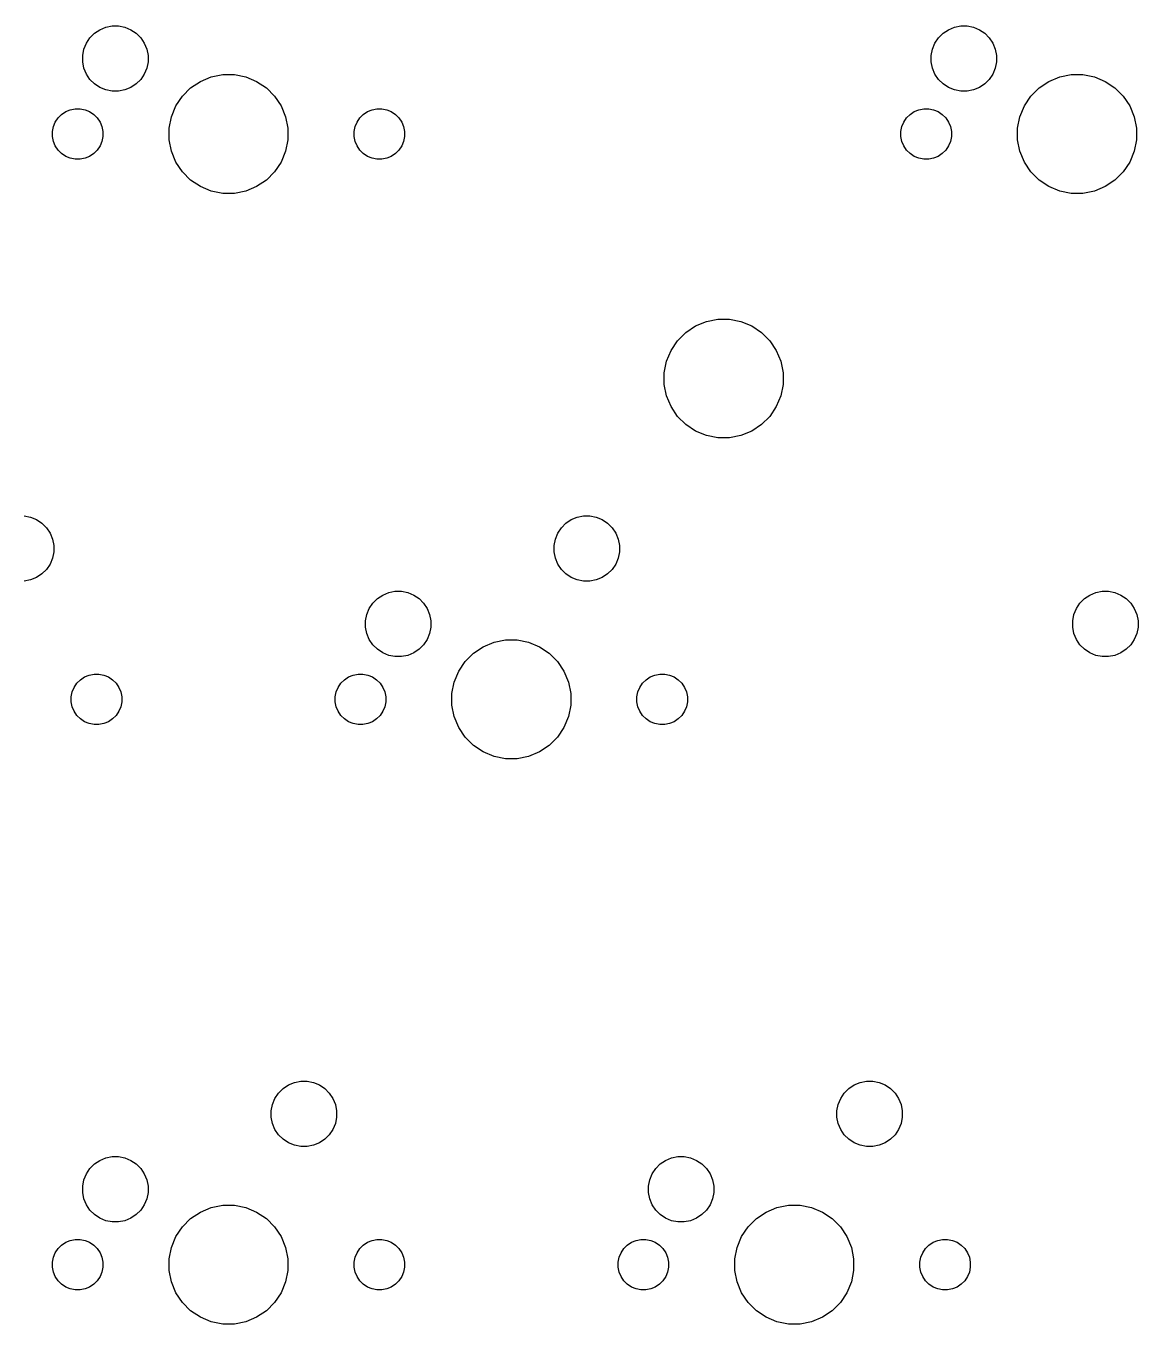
# Model space of a CAD drawing. Extents: x -0.4 to 11, y -4.1 to 0.4.
# Drawn here: x 7.794 to 9.268, y -3.453 to -1.731 of the extents above; entities that cross this region are included whole.
import ezdxf

# ---------------------------------------------------------------- set-up
doc = ezdxf.new("R2010")
doc.units = 0
doc.header["$MEASUREMENT"] = 0
doc.layers.add('BLACK', color=7, linetype='CONTINUOUS')

msp = doc.modelspace()

# ---------------------------------------------------------------- linework, layer by layer
at = {"layer": 'BLACK', "linetype": 'CONTINUOUS'}
for p, q in [((7.88483, -1.74105), (7.89193, -1.73631)), ((7.89193, -1.73631), (7.89981, -1.73304)), ((7.89981, -1.73304), (7.90818, -1.73138)), ((7.90818, -1.73138), (7.91671, -1.73138)), ((7.91671, -1.73138), (7.92507, -1.73304)), ((7.92507, -1.73304), (7.93295, -1.73631)), ((7.93295, -1.73631), (7.94005, -1.74105)), ((9.00979, -1.74105), (9.01689, -1.73631)), ((9.01689, -1.73631), (9.02477, -1.73304)), ((9.02477, -1.73304), (9.03314, -1.73138)), ((9.03314, -1.73138), (9.04167, -1.73138)), ((9.04167, -1.73138), (9.05003, -1.73304)), ((9.05003, -1.73304), (9.05792, -1.73631)), ((9.05792, -1.73631), (9.06501, -1.74105)), ((7.8708, -1.76205), (7.87406, -1.75417)), ((7.87406, -1.75417), (7.8788, -1.74708)), ((7.8788, -1.74708), (7.88483, -1.74105)), ((7.94005, -1.74105), (7.94608, -1.74708)), ((7.94608, -1.74708), (7.95082, -1.75417)), ((7.95082, -1.75417), (7.95408, -1.76205)), ((8.99576, -1.76205), (8.99902, -1.75417)), ((8.99902, -1.75417), (9.00376, -1.74708)), ((9.00376, -1.74708), (9.00979, -1.74105)), ((9.06501, -1.74105), (9.07104, -1.74708)), ((9.07104, -1.74708), (9.07578, -1.75417)), ((9.07578, -1.75417), (9.07904, -1.76205)), ((7.86913, -1.77042), (7.8708, -1.76205)), ((7.86913, -1.77895), (7.86913, -1.77042)), ((7.95408, -1.76205), (7.95575, -1.77042)), ((7.95575, -1.77042), (7.95575, -1.77895)), ((8.99409, -1.77042), (8.99576, -1.76205)), ((8.99409, -1.77895), (8.99409, -1.77042)), ((9.07904, -1.76205), (9.08071, -1.77042)), ((9.08071, -1.77042), (9.08071, -1.77895)), ((7.8708, -1.78732), (7.86913, -1.77895)), ((7.87406, -1.7952), (7.8708, -1.78732)), ((7.95408, -1.78732), (7.95082, -1.7952)), ((7.95575, -1.77895), (7.95408, -1.78732)), ((8.99576, -1.78732), (8.99409, -1.77895)), ((8.99902, -1.7952), (8.99576, -1.78732)), ((9.07904, -1.78732), (9.07578, -1.7952)), ((9.08071, -1.77895), (9.07904, -1.78732)), ((7.8788, -1.80229), (7.87406, -1.7952)), ((7.88483, -1.80832), (7.8788, -1.80229)), ((7.94608, -1.80229), (7.94005, -1.80832)), ((7.95082, -1.7952), (7.94608, -1.80229)), ((8.01225, -1.81352), (8.02514, -1.80491)), ((8.02514, -1.80491), (8.03947, -1.79897)), ((8.03947, -1.79897), (8.05469, -1.79594)), ((8.05469, -1.79594), (8.0702, -1.79594)), ((8.0702, -1.79594), (8.08541, -1.79897)), ((8.08541, -1.79897), (8.09974, -1.80491)), ((8.09974, -1.80491), (8.11263, -1.81352)), ((9.00376, -1.80229), (8.99902, -1.7952)), ((9.00979, -1.80832), (9.00376, -1.80229)), ((9.07104, -1.80229), (9.06501, -1.80832)), ((9.07578, -1.7952), (9.07104, -1.80229)), ((9.13721, -1.81352), (9.1501, -1.80491)), ((9.1501, -1.80491), (9.16443, -1.79897)), ((9.16443, -1.79897), (9.17965, -1.79594)), ((9.17965, -1.79594), (9.19516, -1.79594)), ((9.19516, -1.79594), (9.21037, -1.79897)), ((9.21037, -1.79897), (9.2247, -1.80491)), ((9.2247, -1.80491), (9.2376, -1.81352)), ((7.89193, -1.81306), (7.88483, -1.80832)), ((7.89981, -1.81633), (7.89193, -1.81306)), ((7.90818, -1.81799), (7.89981, -1.81633)), ((7.91671, -1.81799), (7.90818, -1.81799)), ((7.92507, -1.81633), (7.91671, -1.81799)), ((7.93295, -1.81306), (7.92507, -1.81633)), ((7.94005, -1.80832), (7.93295, -1.81306)), ((7.99266, -1.83739), (8.00128, -1.82449)), ((8.00128, -1.82449), (8.01225, -1.81352)), ((8.11263, -1.81352), (8.1236, -1.82449)), ((8.1236, -1.82449), (8.13222, -1.83739)), ((9.01689, -1.81306), (9.00979, -1.80832)), ((9.02477, -1.81633), (9.01689, -1.81306)), ((9.03314, -1.81799), (9.02477, -1.81633)), ((9.04167, -1.81799), (9.03314, -1.81799)), ((9.05003, -1.81633), (9.04167, -1.81799)), ((9.05792, -1.81306), (9.05003, -1.81633)), ((9.06501, -1.80832), (9.05792, -1.81306)), ((9.11762, -1.83739), (9.12624, -1.82449)), ((9.12624, -1.82449), (9.13721, -1.81352)), ((9.2376, -1.81352), (9.24856, -1.82449)), ((9.24856, -1.82449), (9.25718, -1.83739)), ((7.84659, -1.84503), (7.85268, -1.84251)), ((7.85268, -1.84251), (7.85914, -1.84122)), ((7.85914, -1.84122), (7.86574, -1.84122)), ((7.86574, -1.84122), (7.8722, -1.84251)), ((7.8722, -1.84251), (7.87829, -1.84503)), ((7.98673, -1.85172), (7.99266, -1.83739)), ((8.13222, -1.83739), (8.13816, -1.85172)), ((8.24659, -1.84503), (8.25268, -1.84251)), ((8.25268, -1.84251), (8.25914, -1.84122)), ((8.25914, -1.84122), (8.26574, -1.84122)), ((8.26574, -1.84122), (8.2722, -1.84251)), ((8.2722, -1.84251), (8.27829, -1.84503)), ((8.97155, -1.84503), (8.97764, -1.84251)), ((8.97764, -1.84251), (8.98411, -1.84122)), ((8.98411, -1.84122), (8.9907, -1.84122)), ((8.9907, -1.84122), (8.99716, -1.84251)), ((8.99716, -1.84251), (9.00325, -1.84503)), ((9.11169, -1.85172), (9.11762, -1.83739)), ((9.25718, -1.83739), (9.26312, -1.85172)), ((7.83026, -1.86492), (7.83279, -1.85883)), ((7.83279, -1.85883), (7.83645, -1.85335)), ((7.83645, -1.85335), (7.84111, -1.84869)), ((7.84111, -1.84869), (7.84659, -1.84503)), ((7.87829, -1.84503), (7.88377, -1.84869)), ((7.88377, -1.84869), (7.88843, -1.85335)), ((7.88843, -1.85335), (7.8921, -1.85883)), ((7.8921, -1.85883), (7.89462, -1.86492)), ((7.9837, -1.86693), (7.98673, -1.85172)), ((8.13816, -1.85172), (8.14118, -1.86693)), ((8.23026, -1.86492), (8.23279, -1.85883)), ((8.23279, -1.85883), (8.23645, -1.85335)), ((8.23645, -1.85335), (8.24111, -1.84869)), ((8.24111, -1.84869), (8.24659, -1.84503)), ((8.27829, -1.84503), (8.28377, -1.84869)), ((8.28377, -1.84869), (8.28843, -1.85335)), ((8.28843, -1.85335), (8.2921, -1.85883)), ((8.2921, -1.85883), (8.29462, -1.86492)), ((8.95522, -1.86492), (8.95775, -1.85883)), ((8.95775, -1.85883), (8.96141, -1.85335)), ((8.96141, -1.85335), (8.96607, -1.84869)), ((8.96607, -1.84869), (8.97155, -1.84503)), ((9.00325, -1.84503), (9.00873, -1.84869)), ((9.00873, -1.84869), (9.0134, -1.85335)), ((9.0134, -1.85335), (9.01706, -1.85883)), ((9.01706, -1.85883), (9.01958, -1.86492)), ((9.10866, -1.86693), (9.11169, -1.85172)), ((9.26312, -1.85172), (9.26614, -1.86693)), ((7.82898, -1.87139), (7.83026, -1.86492)), ((7.82898, -1.87798), (7.82898, -1.87139)), ((7.89462, -1.86492), (7.89591, -1.87139)), ((7.89591, -1.87139), (7.89591, -1.87798)), ((7.9837, -1.88244), (7.9837, -1.86693)), ((8.14118, -1.86693), (8.14118, -1.88244)), ((8.22898, -1.87139), (8.23026, -1.86492)), ((8.22898, -1.87798), (8.22898, -1.87139)), ((8.29462, -1.86492), (8.29591, -1.87139)), ((8.29591, -1.87139), (8.29591, -1.87798)), ((8.95394, -1.87139), (8.95522, -1.86492)), ((8.95394, -1.87798), (8.95394, -1.87139)), ((9.01958, -1.86492), (9.02087, -1.87139)), ((9.02087, -1.87139), (9.02087, -1.87798)), ((9.10866, -1.88244), (9.10866, -1.86693)), ((9.26614, -1.86693), (9.26614, -1.88244)), ((7.83026, -1.88445), (7.82898, -1.87798)), ((7.83279, -1.89054), (7.83026, -1.88445)), ((7.83645, -1.89602), (7.83279, -1.89054)), ((7.8921, -1.89054), (7.88843, -1.89602)), ((7.89462, -1.88445), (7.8921, -1.89054)), ((7.89591, -1.87798), (7.89462, -1.88445)), ((7.98673, -1.89765), (7.9837, -1.88244)), ((8.14118, -1.88244), (8.13816, -1.89765)), ((8.23026, -1.88445), (8.22898, -1.87798)), ((8.23279, -1.89054), (8.23026, -1.88445)), ((8.23645, -1.89602), (8.23279, -1.89054)), ((8.2921, -1.89054), (8.28843, -1.89602)), ((8.29462, -1.88445), (8.2921, -1.89054)), ((8.29591, -1.87798), (8.29462, -1.88445)), ((8.95522, -1.88445), (8.95394, -1.87798)), ((8.95775, -1.89054), (8.95522, -1.88445)), ((8.96141, -1.89602), (8.95775, -1.89054)), ((9.01706, -1.89054), (9.0134, -1.89602)), ((9.01958, -1.88445), (9.01706, -1.89054)), ((9.02087, -1.87798), (9.01958, -1.88445)), ((9.11169, -1.89765), (9.10866, -1.88244)), ((9.26614, -1.88244), (9.26312, -1.89765)), ((7.84111, -1.90068), (7.83645, -1.89602)), ((7.84659, -1.90434), (7.84111, -1.90068)), ((7.85268, -1.90686), (7.84659, -1.90434)), ((7.85914, -1.90815), (7.85268, -1.90686)), ((7.86574, -1.90815), (7.85914, -1.90815)), ((7.8722, -1.90686), (7.86574, -1.90815)), ((7.87829, -1.90434), (7.8722, -1.90686)), ((7.88377, -1.90068), (7.87829, -1.90434)), ((7.88843, -1.89602), (7.88377, -1.90068)), ((7.99266, -1.91198), (7.98673, -1.89765)), ((8.13816, -1.89765), (8.13222, -1.91198)), ((8.24111, -1.90068), (8.23645, -1.89602)), ((8.24659, -1.90434), (8.24111, -1.90068)), ((8.25268, -1.90686), (8.24659, -1.90434)), ((8.25914, -1.90815), (8.25268, -1.90686)), ((8.26574, -1.90815), (8.25914, -1.90815)), ((8.2722, -1.90686), (8.26574, -1.90815)), ((8.27829, -1.90434), (8.2722, -1.90686)), ((8.28377, -1.90068), (8.27829, -1.90434)), ((8.28843, -1.89602), (8.28377, -1.90068)), ((8.96607, -1.90068), (8.96141, -1.89602)), ((8.97155, -1.90434), (8.96607, -1.90068)), ((8.97764, -1.90686), (8.97155, -1.90434)), ((8.98411, -1.90815), (8.97764, -1.90686)), ((8.9907, -1.90815), (8.98411, -1.90815)), ((8.99716, -1.90686), (8.9907, -1.90815)), ((9.00325, -1.90434), (8.99716, -1.90686)), ((9.00873, -1.90068), (9.00325, -1.90434)), ((9.0134, -1.89602), (9.00873, -1.90068)), ((9.11762, -1.91198), (9.11169, -1.89765)), ((9.26312, -1.89765), (9.25718, -1.91198)), ((8.00128, -1.92488), (7.99266, -1.91198)), ((8.01225, -1.93585), (8.00128, -1.92488)), ((8.1236, -1.92488), (8.11263, -1.93585)), ((8.13222, -1.91198), (8.1236, -1.92488)), ((9.12624, -1.92488), (9.11762, -1.91198)), ((9.13721, -1.93585), (9.12624, -1.92488)), ((9.24856, -1.92488), (9.2376, -1.93585)), ((9.25718, -1.91198), (9.24856, -1.92488)), ((8.02514, -1.94446), (8.01225, -1.93585)), ((8.03947, -1.9504), (8.02514, -1.94446)), ((8.09974, -1.94446), (8.08541, -1.9504)), ((8.11263, -1.93585), (8.09974, -1.94446)), ((9.1501, -1.94446), (9.13721, -1.93585)), ((9.16443, -1.9504), (9.1501, -1.94446)), ((9.2247, -1.94446), (9.21037, -1.9504)), ((9.2376, -1.93585), (9.2247, -1.94446)), ((8.05469, -1.95343), (8.03947, -1.9504)), ((8.0702, -1.95343), (8.05469, -1.95343)), ((8.08541, -1.9504), (8.0702, -1.95343)), ((9.17965, -1.95343), (9.16443, -1.9504)), ((9.19516, -1.95343), (9.17965, -1.95343)), ((9.21037, -1.9504), (9.19516, -1.95343)), ((8.6687, -2.13793), (8.6816, -2.12932)), ((8.6816, -2.12932), (8.69593, -2.12338)), ((8.69593, -2.12338), (8.71114, -2.12035)), ((8.71114, -2.12035), (8.72665, -2.12035)), ((8.72665, -2.12035), (8.74187, -2.12338)), ((8.74187, -2.12338), (8.7562, -2.12932)), ((8.7562, -2.12932), (8.76909, -2.13793)), ((8.64912, -2.1618), (8.65774, -2.1489)), ((8.65774, -2.1489), (8.6687, -2.13793)), ((8.76909, -2.13793), (8.78006, -2.1489)), ((8.78006, -2.1489), (8.78868, -2.1618)), ((8.64318, -2.17613), (8.64912, -2.1618)), ((8.78868, -2.1618), (8.79461, -2.17613)), ((8.64016, -2.19134), (8.64318, -2.17613)), ((8.79461, -2.17613), (8.79764, -2.19134)), ((8.64016, -2.20685), (8.64016, -2.19134)), ((8.79764, -2.19134), (8.79764, -2.20685)), ((8.64318, -2.22206), (8.64016, -2.20685)), ((8.79764, -2.20685), (8.79461, -2.22206)), ((8.64912, -2.23639), (8.64318, -2.22206)), ((8.65774, -2.24929), (8.64912, -2.23639)), ((8.78868, -2.23639), (8.78006, -2.24929)), ((8.79461, -2.22206), (8.78868, -2.23639)), ((8.6687, -2.26026), (8.65774, -2.24929)), ((8.78006, -2.24929), (8.76909, -2.26026)), ((8.6816, -2.26887), (8.6687, -2.26026)), ((8.69593, -2.27481), (8.6816, -2.26887)), ((8.7562, -2.26887), (8.74187, -2.27481)), ((8.76909, -2.26026), (8.7562, -2.26887)), ((8.71114, -2.27783), (8.69593, -2.27481)), ((8.72665, -2.27783), (8.71114, -2.27783)), ((8.74187, -2.27481), (8.72665, -2.27783)), ((7.79167, -2.38138), (7.80003, -2.38304)), ((7.80003, -2.38304), (7.80792, -2.38631)), ((7.80792, -2.38631), (7.81501, -2.39105)), ((7.81501, -2.39105), (7.82104, -2.39708)), ((8.50376, -2.39708), (8.50979, -2.39105)), ((8.50979, -2.39105), (8.51689, -2.38631)), ((8.51689, -2.38631), (8.52477, -2.38304)), ((8.52477, -2.38304), (8.53314, -2.38138)), ((8.53314, -2.38138), (8.54167, -2.38138)), ((8.54167, -2.38138), (8.55003, -2.38304)), ((8.55003, -2.38304), (8.55792, -2.38631)), ((8.55792, -2.38631), (8.56501, -2.39105)), ((8.56501, -2.39105), (8.57104, -2.39708)), ((7.82104, -2.39708), (7.82578, -2.40417)), ((7.82578, -2.40417), (7.82904, -2.41205)), ((8.49576, -2.41205), (8.49902, -2.40417)), ((8.49902, -2.40417), (8.50376, -2.39708)), ((8.57104, -2.39708), (8.57578, -2.40417)), ((8.57578, -2.40417), (8.57904, -2.41205)), ((7.82904, -2.41205), (7.83071, -2.42042)), ((7.83071, -2.42042), (7.83071, -2.42895)), ((8.49409, -2.42042), (8.49576, -2.41205)), ((8.49409, -2.42895), (8.49409, -2.42042)), ((8.57904, -2.41205), (8.58071, -2.42042)), ((8.58071, -2.42042), (8.58071, -2.42895)), ((7.82578, -2.4452), (7.82104, -2.45229)), ((7.82904, -2.43732), (7.82578, -2.4452)), ((7.83071, -2.42895), (7.82904, -2.43732)), ((8.49576, -2.43732), (8.49409, -2.42895)), ((8.49902, -2.4452), (8.49576, -2.43732)), ((8.50376, -2.45229), (8.49902, -2.4452)), ((8.57578, -2.4452), (8.57104, -2.45229)), ((8.57904, -2.43732), (8.57578, -2.4452)), ((8.58071, -2.42895), (8.57904, -2.43732)), ((7.81501, -2.45832), (7.80792, -2.46306)), ((7.82104, -2.45229), (7.81501, -2.45832)), ((8.50979, -2.45832), (8.50376, -2.45229)), ((8.51689, -2.46306), (8.50979, -2.45832)), ((8.56501, -2.45832), (8.55792, -2.46306)), ((8.57104, -2.45229), (8.56501, -2.45832)), ((7.80003, -2.46633), (7.79167, -2.46799)), ((7.80792, -2.46306), (7.80003, -2.46633)), ((8.52477, -2.46633), (8.51689, -2.46306)), ((8.53314, -2.46799), (8.52477, -2.46633)), ((8.54167, -2.46799), (8.53314, -2.46799)), ((8.55003, -2.46633), (8.54167, -2.46799)), ((8.55792, -2.46306), (8.55003, -2.46633)), ((8.25376, -2.49708), (8.25979, -2.49105)), ((8.25979, -2.49105), (8.26689, -2.48631)), ((8.26689, -2.48631), (8.27477, -2.48304)), ((8.27477, -2.48304), (8.28314, -2.48138)), ((8.28314, -2.48138), (8.29167, -2.48138)), ((8.29167, -2.48138), (8.30003, -2.48304)), ((8.30003, -2.48304), (8.30792, -2.48631)), ((8.30792, -2.48631), (8.31501, -2.49105)), ((8.31501, -2.49105), (8.32104, -2.49708)), ((9.19128, -2.49708), (9.19731, -2.49105)), ((9.19731, -2.49105), (9.20441, -2.48631)), ((9.20441, -2.48631), (9.21229, -2.48304)), ((9.21229, -2.48304), (9.22066, -2.48138)), ((9.22066, -2.48138), (9.22919, -2.48138)), ((9.22919, -2.48138), (9.23755, -2.48304)), ((9.23755, -2.48304), (9.24543, -2.48631)), ((9.24543, -2.48631), (9.25253, -2.49105)), ((9.25253, -2.49105), (9.25856, -2.49708)), ((8.24409, -2.52042), (8.24576, -2.51205)), ((8.24576, -2.51205), (8.24902, -2.50417)), ((8.24902, -2.50417), (8.25376, -2.49708)), ((8.32104, -2.49708), (8.32578, -2.50417)), ((8.32578, -2.50417), (8.32904, -2.51205)), ((8.32904, -2.51205), (8.33071, -2.52042)), ((9.18161, -2.52042), (9.18328, -2.51205)), ((9.18328, -2.51205), (9.18654, -2.50417)), ((9.18654, -2.50417), (9.19128, -2.49708)), ((9.25856, -2.49708), (9.2633, -2.50417)), ((9.2633, -2.50417), (9.26656, -2.51205)), ((9.26656, -2.51205), (9.26823, -2.52042)), ((8.24409, -2.52895), (8.24409, -2.52042)), ((8.24576, -2.53732), (8.24409, -2.52895)), ((8.33071, -2.52895), (8.32904, -2.53732)), ((8.33071, -2.52042), (8.33071, -2.52895)), ((9.18161, -2.52895), (9.18161, -2.52042)), ((9.18328, -2.53732), (9.18161, -2.52895)), ((9.26823, -2.52895), (9.26656, -2.53732)), ((9.26823, -2.52042), (9.26823, -2.52895)), ((8.24902, -2.5452), (8.24576, -2.53732)), ((8.25376, -2.55229), (8.24902, -2.5452)), ((8.32578, -2.5452), (8.32104, -2.55229)), ((8.32904, -2.53732), (8.32578, -2.5452)), ((8.41443, -2.54897), (8.42965, -2.54594)), ((8.42965, -2.54594), (8.44516, -2.54594)), ((8.44516, -2.54594), (8.46037, -2.54897)), ((9.18654, -2.5452), (9.18328, -2.53732)), ((9.19128, -2.55229), (9.18654, -2.5452)), ((9.2633, -2.5452), (9.25856, -2.55229)), ((9.26656, -2.53732), (9.2633, -2.5452)), ((8.25979, -2.55832), (8.25376, -2.55229)), ((8.26689, -2.56306), (8.25979, -2.55832)), ((8.27477, -2.56633), (8.26689, -2.56306)), ((8.30792, -2.56306), (8.30003, -2.56633)), ((8.31501, -2.55832), (8.30792, -2.56306)), ((8.32104, -2.55229), (8.31501, -2.55832)), ((8.37624, -2.57449), (8.38721, -2.56352)), ((8.38721, -2.56352), (8.4001, -2.55491)), ((8.4001, -2.55491), (8.41443, -2.54897)), ((8.46037, -2.54897), (8.4747, -2.55491)), ((8.4747, -2.55491), (8.4876, -2.56352)), ((8.4876, -2.56352), (8.49856, -2.57449)), ((9.19731, -2.55832), (9.19128, -2.55229)), ((9.20441, -2.56306), (9.19731, -2.55832)), ((9.21229, -2.56633), (9.20441, -2.56306)), ((9.24543, -2.56306), (9.23755, -2.56633)), ((9.25253, -2.55832), (9.24543, -2.56306)), ((9.25856, -2.55229), (9.25253, -2.55832)), ((8.28314, -2.56799), (8.27477, -2.56633)), ((8.29167, -2.56799), (8.28314, -2.56799)), ((8.30003, -2.56633), (8.29167, -2.56799)), ((8.36762, -2.58739), (8.37624, -2.57449)), ((8.49856, -2.57449), (8.50718, -2.58739)), ((9.22066, -2.56799), (9.21229, -2.56633)), ((9.22919, -2.56799), (9.22066, -2.56799)), ((9.23755, -2.56633), (9.22919, -2.56799)), ((7.86141, -2.60335), (7.86607, -2.59869)), ((7.86607, -2.59869), (7.87155, -2.59503)), ((7.87155, -2.59503), (7.87764, -2.59251)), ((7.87764, -2.59251), (7.88411, -2.59122)), ((7.88411, -2.59122), (7.8907, -2.59122)), ((7.8907, -2.59122), (7.89716, -2.59251)), ((7.89716, -2.59251), (7.90325, -2.59503)), ((7.90325, -2.59503), (7.90873, -2.59869)), ((7.90873, -2.59869), (7.9134, -2.60335)), ((8.21141, -2.60335), (8.21607, -2.59869)), ((8.21607, -2.59869), (8.22155, -2.59503)), ((8.22155, -2.59503), (8.22764, -2.59251)), ((8.22764, -2.59251), (8.23411, -2.59122)), ((8.23411, -2.59122), (8.2407, -2.59122)), ((8.2407, -2.59122), (8.24716, -2.59251)), ((8.24716, -2.59251), (8.25325, -2.59503)), ((8.25325, -2.59503), (8.25873, -2.59869)), ((8.25873, -2.59869), (8.2634, -2.60335)), ((8.36169, -2.60172), (8.36762, -2.58739)), ((8.50718, -2.58739), (8.51312, -2.60172)), ((8.61141, -2.60335), (8.61607, -2.59869)), ((8.61607, -2.59869), (8.62155, -2.59503)), ((8.62155, -2.59503), (8.62764, -2.59251)), ((8.62764, -2.59251), (8.63411, -2.59122)), ((8.63411, -2.59122), (8.6407, -2.59122)), ((8.6407, -2.59122), (8.64716, -2.59251)), ((8.64716, -2.59251), (8.65325, -2.59503)), ((8.65325, -2.59503), (8.65873, -2.59869)), ((8.65873, -2.59869), (8.6634, -2.60335)), ((7.85394, -2.62139), (7.85522, -2.61492)), ((7.85522, -2.61492), (7.85775, -2.60883)), ((7.85775, -2.60883), (7.86141, -2.60335)), ((7.9134, -2.60335), (7.91706, -2.60883)), ((7.91706, -2.60883), (7.91958, -2.61492)), ((7.91958, -2.61492), (7.92087, -2.62139)), ((8.20394, -2.62139), (8.20522, -2.61492)), ((8.20522, -2.61492), (8.20775, -2.60883)), ((8.20775, -2.60883), (8.21141, -2.60335)), ((8.2634, -2.60335), (8.26706, -2.60883)), ((8.26706, -2.60883), (8.26958, -2.61492)), ((8.26958, -2.61492), (8.27087, -2.62139)), ((8.35866, -2.61693), (8.36169, -2.60172)), ((8.35866, -2.63244), (8.35866, -2.61693)), ((8.51312, -2.60172), (8.51614, -2.61693)), ((8.51614, -2.61693), (8.51614, -2.63244)), ((8.60394, -2.62139), (8.60522, -2.61492)), ((8.60522, -2.61492), (8.60775, -2.60883)), ((8.60775, -2.60883), (8.61141, -2.60335)), ((8.6634, -2.60335), (8.66706, -2.60883)), ((8.66706, -2.60883), (8.66958, -2.61492)), ((8.66958, -2.61492), (8.67087, -2.62139)), ((7.85394, -2.62798), (7.85394, -2.62139)), ((7.85522, -2.63445), (7.85394, -2.62798)), ((7.85775, -2.64054), (7.85522, -2.63445)), ((7.91958, -2.63445), (7.91706, -2.64054)), ((7.92087, -2.62798), (7.91958, -2.63445)), ((7.92087, -2.62139), (7.92087, -2.62798)), ((8.20394, -2.62798), (8.20394, -2.62139)), ((8.20522, -2.63445), (8.20394, -2.62798)), ((8.20775, -2.64054), (8.20522, -2.63445)), ((8.26958, -2.63445), (8.26706, -2.64054)), ((8.27087, -2.62798), (8.26958, -2.63445)), ((8.27087, -2.62139), (8.27087, -2.62798)), ((8.36169, -2.64765), (8.35866, -2.63244)), ((8.51614, -2.63244), (8.51312, -2.64765)), ((8.60394, -2.62798), (8.60394, -2.62139)), ((8.60522, -2.63445), (8.60394, -2.62798)), ((8.60775, -2.64054), (8.60522, -2.63445)), ((8.66958, -2.63445), (8.66706, -2.64054)), ((8.67087, -2.62798), (8.66958, -2.63445)), ((8.67087, -2.62139), (8.67087, -2.62798)), ((7.86141, -2.64602), (7.85775, -2.64054)), ((7.86607, -2.65068), (7.86141, -2.64602)), ((7.87155, -2.65434), (7.86607, -2.65068)), ((7.90873, -2.65068), (7.90325, -2.65434)), ((7.9134, -2.64602), (7.90873, -2.65068)), ((7.91706, -2.64054), (7.9134, -2.64602)), ((8.21141, -2.64602), (8.20775, -2.64054)), ((8.21607, -2.65068), (8.21141, -2.64602)), ((8.22155, -2.65434), (8.21607, -2.65068)), ((8.25873, -2.65068), (8.25325, -2.65434)), ((8.2634, -2.64602), (8.25873, -2.65068)), ((8.26706, -2.64054), (8.2634, -2.64602)), ((8.36762, -2.66198), (8.36169, -2.64765)), ((8.51312, -2.64765), (8.50718, -2.66198)), ((8.61141, -2.64602), (8.60775, -2.64054)), ((8.61607, -2.65068), (8.61141, -2.64602)), ((8.62155, -2.65434), (8.61607, -2.65068)), ((8.65873, -2.65068), (8.65325, -2.65434)), ((8.6634, -2.64602), (8.65873, -2.65068)), ((8.66706, -2.64054), (8.6634, -2.64602)), ((7.87764, -2.65686), (7.87155, -2.65434)), ((7.88411, -2.65815), (7.87764, -2.65686)), ((7.8907, -2.65815), (7.88411, -2.65815)), ((7.89716, -2.65686), (7.8907, -2.65815)), ((7.90325, -2.65434), (7.89716, -2.65686)), ((8.22764, -2.65686), (8.22155, -2.65434)), ((8.23411, -2.65815), (8.22764, -2.65686)), ((8.2407, -2.65815), (8.23411, -2.65815)), ((8.24716, -2.65686), (8.2407, -2.65815)), ((8.25325, -2.65434), (8.24716, -2.65686)), ((8.37624, -2.67488), (8.36762, -2.66198)), ((8.50718, -2.66198), (8.49856, -2.67488)), ((8.62764, -2.65686), (8.62155, -2.65434)), ((8.63411, -2.65815), (8.62764, -2.65686)), ((8.6407, -2.65815), (8.63411, -2.65815)), ((8.64716, -2.65686), (8.6407, -2.65815)), ((8.65325, -2.65434), (8.64716, -2.65686)), ((8.38721, -2.68585), (8.37624, -2.67488)), ((8.4001, -2.69446), (8.38721, -2.68585)), ((8.4876, -2.68585), (8.4747, -2.69446)), ((8.49856, -2.67488), (8.4876, -2.68585)), ((8.41443, -2.7004), (8.4001, -2.69446)), ((8.42965, -2.70343), (8.41443, -2.7004)), ((8.44516, -2.70343), (8.42965, -2.70343)), ((8.46037, -2.7004), (8.44516, -2.70343)), ((8.4747, -2.69446), (8.46037, -2.7004)), ((8.14193, -3.13631), (8.14981, -3.13304)), ((8.14981, -3.13304), (8.15818, -3.13138)), ((8.15818, -3.13138), (8.16671, -3.13138)), ((8.16671, -3.13138), (8.17507, -3.13304)), ((8.17507, -3.13304), (8.18295, -3.13631)), ((8.89193, -3.13631), (8.89981, -3.13304)), ((8.89981, -3.13304), (8.90818, -3.13138)), ((8.90818, -3.13138), (8.91671, -3.13138)), ((8.91671, -3.13138), (8.92507, -3.13304)), ((8.92507, -3.13304), (8.93295, -3.13631)), ((8.12406, -3.15417), (8.1288, -3.14708)), ((8.1288, -3.14708), (8.13483, -3.14105)), ((8.13483, -3.14105), (8.14193, -3.13631)), ((8.18295, -3.13631), (8.19005, -3.14105)), ((8.19005, -3.14105), (8.19608, -3.14708)), ((8.19608, -3.14708), (8.20082, -3.15417)), ((8.87406, -3.15417), (8.8788, -3.14708)), ((8.8788, -3.14708), (8.88483, -3.14105)), ((8.88483, -3.14105), (8.89193, -3.13631)), ((8.93295, -3.13631), (8.94005, -3.14105)), ((8.94005, -3.14105), (8.94608, -3.14708)), ((8.94608, -3.14708), (8.95082, -3.15417)), ((8.11913, -3.17042), (8.1208, -3.16205)), ((8.1208, -3.16205), (8.12406, -3.15417)), ((8.20082, -3.15417), (8.20408, -3.16205)), ((8.20408, -3.16205), (8.20575, -3.17042)), ((8.86913, -3.17042), (8.8708, -3.16205)), ((8.8708, -3.16205), (8.87406, -3.15417)), ((8.95082, -3.15417), (8.95408, -3.16205)), ((8.95408, -3.16205), (8.95575, -3.17042)), ((8.11913, -3.17895), (8.11913, -3.17042)), ((8.1208, -3.18732), (8.11913, -3.17895)), ((8.20575, -3.17895), (8.20408, -3.18732)), ((8.20575, -3.17042), (8.20575, -3.17895)), ((8.86913, -3.17895), (8.86913, -3.17042)), ((8.8708, -3.18732), (8.86913, -3.17895)), ((8.95575, -3.17895), (8.95408, -3.18732)), ((8.95575, -3.17042), (8.95575, -3.17895)), ((8.12406, -3.1952), (8.1208, -3.18732)), ((8.1288, -3.20229), (8.12406, -3.1952)), ((8.13483, -3.20832), (8.1288, -3.20229)), ((8.19608, -3.20229), (8.19005, -3.20832)), ((8.20082, -3.1952), (8.19608, -3.20229)), ((8.20408, -3.18732), (8.20082, -3.1952)), ((8.87406, -3.1952), (8.8708, -3.18732)), ((8.8788, -3.20229), (8.87406, -3.1952)), ((8.88483, -3.20832), (8.8788, -3.20229)), ((8.94608, -3.20229), (8.94005, -3.20832)), ((8.95082, -3.1952), (8.94608, -3.20229)), ((8.95408, -3.18732), (8.95082, -3.1952)), ((8.14193, -3.21306), (8.13483, -3.20832)), ((8.14981, -3.21633), (8.14193, -3.21306)), ((8.15818, -3.21799), (8.14981, -3.21633)), ((8.16671, -3.21799), (8.15818, -3.21799)), ((8.17507, -3.21633), (8.16671, -3.21799)), ((8.18295, -3.21306), (8.17507, -3.21633)), ((8.19005, -3.20832), (8.18295, -3.21306)), ((8.89193, -3.21306), (8.88483, -3.20832)), ((8.89981, -3.21633), (8.89193, -3.21306)), ((8.90818, -3.21799), (8.89981, -3.21633)), ((8.91671, -3.21799), (8.90818, -3.21799)), ((8.92507, -3.21633), (8.91671, -3.21799)), ((8.93295, -3.21306), (8.92507, -3.21633)), ((8.94005, -3.20832), (8.93295, -3.21306)), ((7.88483, -3.24105), (7.89193, -3.23631)), ((7.89193, -3.23631), (7.89981, -3.23304)), ((7.89981, -3.23304), (7.90818, -3.23138)), ((7.90818, -3.23138), (7.91671, -3.23138)), ((7.91671, -3.23138), (7.92507, -3.23304)), ((7.92507, -3.23304), (7.93295, -3.23631)), ((7.93295, -3.23631), (7.94005, -3.24105)), ((8.63483, -3.24105), (8.64193, -3.23631)), ((8.64193, -3.23631), (8.64981, -3.23304)), ((8.64981, -3.23304), (8.65818, -3.23138)), ((8.65818, -3.23138), (8.66671, -3.23138)), ((8.66671, -3.23138), (8.67507, -3.23304)), ((8.67507, -3.23304), (8.68295, -3.23631)), ((8.68295, -3.23631), (8.69005, -3.24105)), ((7.8708, -3.26205), (7.87406, -3.25417)), ((7.87406, -3.25417), (7.8788, -3.24708)), ((7.8788, -3.24708), (7.88483, -3.24105)), ((7.94005, -3.24105), (7.94608, -3.24708)), ((7.94608, -3.24708), (7.95082, -3.25417)), ((7.95082, -3.25417), (7.95408, -3.26205)), ((8.6208, -3.26205), (8.62406, -3.25417)), ((8.62406, -3.25417), (8.6288, -3.24708)), ((8.6288, -3.24708), (8.63483, -3.24105)), ((8.69005, -3.24105), (8.69608, -3.24708)), ((8.69608, -3.24708), (8.70082, -3.25417)), ((8.70082, -3.25417), (8.70408, -3.26205)), ((7.86913, -3.27042), (7.8708, -3.26205)), ((7.86913, -3.27895), (7.86913, -3.27042)), ((7.95408, -3.26205), (7.95575, -3.27042)), ((7.95575, -3.27042), (7.95575, -3.27895)), ((8.61913, -3.27042), (8.6208, -3.26205)), ((8.61913, -3.27895), (8.61913, -3.27042)), ((8.70408, -3.26205), (8.70575, -3.27042)), ((8.70575, -3.27042), (8.70575, -3.27895)), ((7.8708, -3.28732), (7.86913, -3.27895)), ((7.87406, -3.2952), (7.8708, -3.28732)), ((7.95408, -3.28732), (7.95082, -3.2952)), ((7.95575, -3.27895), (7.95408, -3.28732)), ((8.6208, -3.28732), (8.61913, -3.27895)), ((8.62406, -3.2952), (8.6208, -3.28732)), ((8.70408, -3.28732), (8.70082, -3.2952)), ((8.70575, -3.27895), (8.70408, -3.28732)), ((7.8788, -3.30229), (7.87406, -3.2952)), ((7.88483, -3.30832), (7.8788, -3.30229)), ((7.94608, -3.30229), (7.94005, -3.30832)), ((7.95082, -3.2952), (7.94608, -3.30229)), ((8.01225, -3.31352), (8.02514, -3.30491)), ((8.02514, -3.30491), (8.03947, -3.29897)), ((8.03947, -3.29897), (8.05469, -3.29594)), ((8.05469, -3.29594), (8.0702, -3.29594)), ((8.0702, -3.29594), (8.08541, -3.29897)), ((8.08541, -3.29897), (8.09974, -3.30491)), ((8.09974, -3.30491), (8.11263, -3.31352)), ((8.6288, -3.30229), (8.62406, -3.2952)), ((8.63483, -3.30832), (8.6288, -3.30229)), ((8.69608, -3.30229), (8.69005, -3.30832)), ((8.70082, -3.2952), (8.69608, -3.30229)), ((8.76225, -3.31352), (8.77514, -3.30491)), ((8.77514, -3.30491), (8.78947, -3.29897)), ((8.78947, -3.29897), (8.80469, -3.29594)), ((8.80469, -3.29594), (8.8202, -3.29594)), ((8.8202, -3.29594), (8.83541, -3.29897)), ((8.83541, -3.29897), (8.84974, -3.30491)), ((8.84974, -3.30491), (8.86263, -3.31352)), ((7.89193, -3.31306), (7.88483, -3.30832)), ((7.89981, -3.31633), (7.89193, -3.31306)), ((7.90818, -3.31799), (7.89981, -3.31633)), ((7.91671, -3.31799), (7.90818, -3.31799)), ((7.92507, -3.31633), (7.91671, -3.31799)), ((7.93295, -3.31306), (7.92507, -3.31633)), ((7.94005, -3.30832), (7.93295, -3.31306)), ((8.00128, -3.32449), (8.01225, -3.31352)), ((8.11263, -3.31352), (8.1236, -3.32449)), ((8.64193, -3.31306), (8.63483, -3.30832)), ((8.64981, -3.31633), (8.64193, -3.31306)), ((8.65818, -3.31799), (8.64981, -3.31633)), ((8.66671, -3.31799), (8.65818, -3.31799)), ((8.67507, -3.31633), (8.66671, -3.31799)), ((8.68295, -3.31306), (8.67507, -3.31633)), ((8.69005, -3.30832), (8.68295, -3.31306)), ((8.75128, -3.32449), (8.76225, -3.31352)), ((8.86263, -3.31352), (8.8736, -3.32449)), ((7.98673, -3.35172), (7.99266, -3.33739)), ((7.99266, -3.33739), (8.00128, -3.32449)), ((8.1236, -3.32449), (8.13222, -3.33739)), ((8.13222, -3.33739), (8.13816, -3.35172)), ((8.73673, -3.35172), (8.74266, -3.33739)), ((8.74266, -3.33739), (8.75128, -3.32449)), ((8.8736, -3.32449), (8.88222, -3.33739)), ((8.88222, -3.33739), (8.88816, -3.35172)), ((7.83279, -3.35883), (7.83645, -3.35335)), ((7.83645, -3.35335), (7.84111, -3.34869)), ((7.84111, -3.34869), (7.84659, -3.34503)), ((7.84659, -3.34503), (7.85268, -3.34251)), ((7.85268, -3.34251), (7.85914, -3.34122)), ((7.85914, -3.34122), (7.86574, -3.34122)), ((7.86574, -3.34122), (7.8722, -3.34251)), ((7.8722, -3.34251), (7.87829, -3.34503)), ((7.87829, -3.34503), (7.88377, -3.34869)), ((7.88377, -3.34869), (7.88843, -3.35335)), ((7.88843, -3.35335), (7.8921, -3.35883)), ((7.9837, -3.36693), (7.98673, -3.35172)), ((8.13816, -3.35172), (8.14118, -3.36693)), ((8.23279, -3.35883), (8.23645, -3.35335)), ((8.23645, -3.35335), (8.24111, -3.34869)), ((8.24111, -3.34869), (8.24659, -3.34503)), ((8.24659, -3.34503), (8.25268, -3.34251)), ((8.25268, -3.34251), (8.25914, -3.34122)), ((8.25914, -3.34122), (8.26574, -3.34122)), ((8.26574, -3.34122), (8.2722, -3.34251)), ((8.2722, -3.34251), (8.27829, -3.34503)), ((8.27829, -3.34503), (8.28377, -3.34869)), ((8.28377, -3.34869), (8.28843, -3.35335)), ((8.28843, -3.35335), (8.2921, -3.35883)), ((8.58279, -3.35883), (8.58645, -3.35335)), ((8.58645, -3.35335), (8.59111, -3.34869)), ((8.59111, -3.34869), (8.59659, -3.34503)), ((8.59659, -3.34503), (8.60268, -3.34251)), ((8.60268, -3.34251), (8.60914, -3.34122)), ((8.60914, -3.34122), (8.61574, -3.34122)), ((8.61574, -3.34122), (8.6222, -3.34251)), ((8.6222, -3.34251), (8.62829, -3.34503)), ((8.62829, -3.34503), (8.63377, -3.34869)), ((8.63377, -3.34869), (8.63843, -3.35335)), ((8.63843, -3.35335), (8.6421, -3.35883)), ((8.7337, -3.36693), (8.73673, -3.35172)), ((8.88816, -3.35172), (8.89118, -3.36693)), ((8.98279, -3.35883), (8.98645, -3.35335)), ((8.98645, -3.35335), (8.99111, -3.34869)), ((8.99111, -3.34869), (8.99659, -3.34503)), ((8.99659, -3.34503), (9.00268, -3.34251)), ((9.00268, -3.34251), (9.00914, -3.34122)), ((9.00914, -3.34122), (9.01574, -3.34122)), ((9.01574, -3.34122), (9.0222, -3.34251)), ((9.0222, -3.34251), (9.02829, -3.34503)), ((9.02829, -3.34503), (9.03377, -3.34869)), ((9.03377, -3.34869), (9.03843, -3.35335)), ((9.03843, -3.35335), (9.0421, -3.35883)), ((7.82898, -3.37139), (7.83026, -3.36492)), ((7.82898, -3.37798), (7.82898, -3.37139)), ((7.83026, -3.36492), (7.83279, -3.35883)), ((7.8921, -3.35883), (7.89462, -3.36492)), ((7.89462, -3.36492), (7.89591, -3.37139)), ((7.89591, -3.37139), (7.89591, -3.37798)), ((7.9837, -3.38244), (7.9837, -3.36693)), ((8.14118, -3.36693), (8.14118, -3.38244)), ((8.22898, -3.37139), (8.23026, -3.36492)), ((8.22898, -3.37798), (8.22898, -3.37139)), ((8.23026, -3.36492), (8.23279, -3.35883)), ((8.2921, -3.35883), (8.29462, -3.36492)), ((8.29462, -3.36492), (8.29591, -3.37139)), ((8.29591, -3.37139), (8.29591, -3.37798)), ((8.57898, -3.37139), (8.58026, -3.36492)), ((8.57898, -3.37798), (8.57898, -3.37139)), ((8.58026, -3.36492), (8.58279, -3.35883)), ((8.6421, -3.35883), (8.64462, -3.36492)), ((8.64462, -3.36492), (8.64591, -3.37139)), ((8.64591, -3.37139), (8.64591, -3.37798)), ((8.7337, -3.38244), (8.7337, -3.36693)), ((8.89118, -3.36693), (8.89118, -3.38244)), ((8.97898, -3.37139), (8.98026, -3.36492)), ((8.97898, -3.37798), (8.97898, -3.37139)), ((8.98026, -3.36492), (8.98279, -3.35883)), ((9.0421, -3.35883), (9.04462, -3.36492)), ((9.04462, -3.36492), (9.04591, -3.37139)), ((9.04591, -3.37139), (9.04591, -3.37798)), ((7.83026, -3.38445), (7.82898, -3.37798)), ((7.83279, -3.39054), (7.83026, -3.38445)), ((7.83645, -3.39602), (7.83279, -3.39054)), ((7.8921, -3.39054), (7.88843, -3.39602)), ((7.89462, -3.38445), (7.8921, -3.39054)), ((7.89591, -3.37798), (7.89462, -3.38445)), ((7.98673, -3.39765), (7.9837, -3.38244)), ((8.14118, -3.38244), (8.13816, -3.39765)), ((8.23026, -3.38445), (8.22898, -3.37798)), ((8.23279, -3.39054), (8.23026, -3.38445)), ((8.23645, -3.39602), (8.23279, -3.39054)), ((8.2921, -3.39054), (8.28843, -3.39602)), ((8.29462, -3.38445), (8.2921, -3.39054)), ((8.29591, -3.37798), (8.29462, -3.38445)), ((8.58026, -3.38445), (8.57898, -3.37798)), ((8.58279, -3.39054), (8.58026, -3.38445)), ((8.58645, -3.39602), (8.58279, -3.39054)), ((8.6421, -3.39054), (8.63843, -3.39602)), ((8.64462, -3.38445), (8.6421, -3.39054)), ((8.64591, -3.37798), (8.64462, -3.38445)), ((8.73673, -3.39765), (8.7337, -3.38244)), ((8.89118, -3.38244), (8.88816, -3.39765)), ((8.98026, -3.38445), (8.97898, -3.37798)), ((8.98279, -3.39054), (8.98026, -3.38445)), ((8.98645, -3.39602), (8.98279, -3.39054)), ((9.0421, -3.39054), (9.03843, -3.39602)), ((9.04462, -3.38445), (9.0421, -3.39054)), ((9.04591, -3.37798), (9.04462, -3.38445)), ((7.84111, -3.40068), (7.83645, -3.39602)), ((7.84659, -3.40434), (7.84111, -3.40068)), ((7.85268, -3.40686), (7.84659, -3.40434)), ((7.85914, -3.40815), (7.85268, -3.40686)), ((7.86574, -3.40815), (7.85914, -3.40815)), ((7.8722, -3.40686), (7.86574, -3.40815)), ((7.87829, -3.40434), (7.8722, -3.40686)), ((7.88377, -3.40068), (7.87829, -3.40434)), ((7.88843, -3.39602), (7.88377, -3.40068)), ((7.99266, -3.41198), (7.98673, -3.39765)), ((8.13816, -3.39765), (8.13222, -3.41198)), ((8.24111, -3.40068), (8.23645, -3.39602)), ((8.24659, -3.40434), (8.24111, -3.40068)), ((8.25268, -3.40686), (8.24659, -3.40434)), ((8.25914, -3.40815), (8.25268, -3.40686)), ((8.26574, -3.40815), (8.25914, -3.40815)), ((8.2722, -3.40686), (8.26574, -3.40815)), ((8.27829, -3.40434), (8.2722, -3.40686)), ((8.28377, -3.40068), (8.27829, -3.40434)), ((8.28843, -3.39602), (8.28377, -3.40068)), ((8.59111, -3.40068), (8.58645, -3.39602)), ((8.59659, -3.40434), (8.59111, -3.40068)), ((8.60268, -3.40686), (8.59659, -3.40434)), ((8.60914, -3.40815), (8.60268, -3.40686)), ((8.61574, -3.40815), (8.60914, -3.40815)), ((8.6222, -3.40686), (8.61574, -3.40815)), ((8.62829, -3.40434), (8.6222, -3.40686)), ((8.63377, -3.40068), (8.62829, -3.40434)), ((8.63843, -3.39602), (8.63377, -3.40068)), ((8.74266, -3.41198), (8.73673, -3.39765)), ((8.88816, -3.39765), (8.88222, -3.41198)), ((8.99111, -3.40068), (8.98645, -3.39602)), ((8.99659, -3.40434), (8.99111, -3.40068)), ((9.00268, -3.40686), (8.99659, -3.40434)), ((9.00914, -3.40815), (9.00268, -3.40686)), ((9.01574, -3.40815), (9.00914, -3.40815)), ((9.0222, -3.40686), (9.01574, -3.40815)), ((9.02829, -3.40434), (9.0222, -3.40686)), ((9.03377, -3.40068), (9.02829, -3.40434)), ((9.03843, -3.39602), (9.03377, -3.40068)), ((8.00128, -3.42488), (7.99266, -3.41198)), ((8.01225, -3.43585), (8.00128, -3.42488)), ((8.1236, -3.42488), (8.11263, -3.43585)), ((8.13222, -3.41198), (8.1236, -3.42488)), ((8.75128, -3.42488), (8.74266, -3.41198)), ((8.76225, -3.43585), (8.75128, -3.42488)), ((8.8736, -3.42488), (8.86263, -3.43585)), ((8.88222, -3.41198), (8.8736, -3.42488)), ((8.02514, -3.44446), (8.01225, -3.43585)), ((8.11263, -3.43585), (8.09974, -3.44446)), ((8.77514, -3.44446), (8.76225, -3.43585)), ((8.86263, -3.43585), (8.84974, -3.44446)), ((8.03947, -3.4504), (8.02514, -3.44446)), ((8.05469, -3.45343), (8.03947, -3.4504)), ((8.0702, -3.45343), (8.05469, -3.45343)), ((8.08541, -3.4504), (8.0702, -3.45343)), ((8.09974, -3.44446), (8.08541, -3.4504)), ((8.78947, -3.4504), (8.77514, -3.44446)), ((8.80469, -3.45343), (8.78947, -3.4504)), ((8.8202, -3.45343), (8.80469, -3.45343)), ((8.83541, -3.4504), (8.8202, -3.45343)), ((8.84974, -3.44446), (8.83541, -3.4504))]:
    msp.add_line(p, q, dxfattribs=at)

doc.saveas('drawing.dxf')
